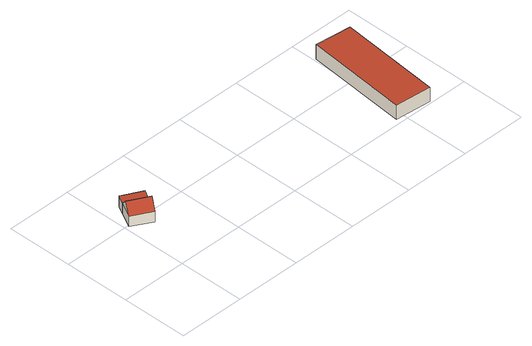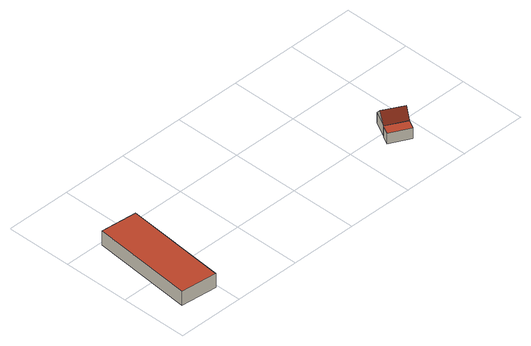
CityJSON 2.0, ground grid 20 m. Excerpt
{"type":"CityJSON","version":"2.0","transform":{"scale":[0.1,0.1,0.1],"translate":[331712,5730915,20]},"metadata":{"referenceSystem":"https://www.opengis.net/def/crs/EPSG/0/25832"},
"CityObjects":{
"building1":{"type":"Building","attributes":{"Geometrietyp2DReferenz":"3000","Gemeindeschluessel":"05170012","function":"31001_2723","roofType":"3100","measuredHeight":6.19},"address":[{"country":"Germany","locality":"Hamminkeln","thoroughfareNumber":"98","thoroughfareName":"Diersfordter Straße"}],"geometry":[{"type":"Solid","lod":"2","boundaries":[[[[0,1,2,3]],[[4,5,1,0]],[[6,7,5,4]],[[3,2,7,6]],[[0,8,4]],[[6,9,3]],[[3,9,8,0]],[[4,8,9,6]],[[1,5,7,2]]]],"semantics":{"surfaces":[{"type":"WallSurface"},{"type":"RoofSurface"},{"type":"GroundSurface"}],"values":[[0,0,0,0,0,0,1,1,2]]}}]},
"building2":{"type":"Building","attributes":{"Geometrietyp2DReferenz":"3000","Gemeindeschluessel":"05170012","function":"51009_1610","roofType":"1000","measuredHeight":3.41},"geometry":[{"type":"Solid","lod":"2","boundaries":[[[[0,10,11,12]],[[3,13,10,0]],[[14,15,13,3]],[[12,11,15,14]],[[3,0,12,14]],[[10,13,15,11]]]],"semantics":{"surfaces":[{"type":"WallSurface"},{"type":"RoofSurface"},{"type":"GroundSurface"}],"values":[[0,0,0,0,1,2]]}}]},
"building3":{"type":"Building","attributes":{"Geometrietyp2DReferenz":"3000","Gemeindeschluessel":"05170012","function":"31001_2100","roofType":"1000","measuredHeight":4.59},"geometry":[{"type":"Solid","lod":"2","boundaries":[[[[16,17,18,19]],[[20,21,17,16]],[[22,23,21,20]],[[19,18,23,22]],[[20,16,19,22]],[[17,21,23,18]]]],"semantics":{"surfaces":[{"type":"WallSurface"},{"type":"RoofSurface"},{"type":"GroundSurface"}],"values":[[0,0,0,0,1,2]]}}]}
},
"vertices":[
[94,209,46],[94,209,13],[34,241,13],[34,241,46],[68,161,46],[68,161,13],[9,194,46],[9,194,13],[81,185,74],[21,218,74],
[94,209,12],[109,236,12],[109,236,46],[34,241,12],[49,268,46],[49,268,12],
[917,315,55],[917,315,10],[808,326,10],[808,326,55],[886,6,55],[886,6,10],[777,17,55],[777,17,10]
]}
